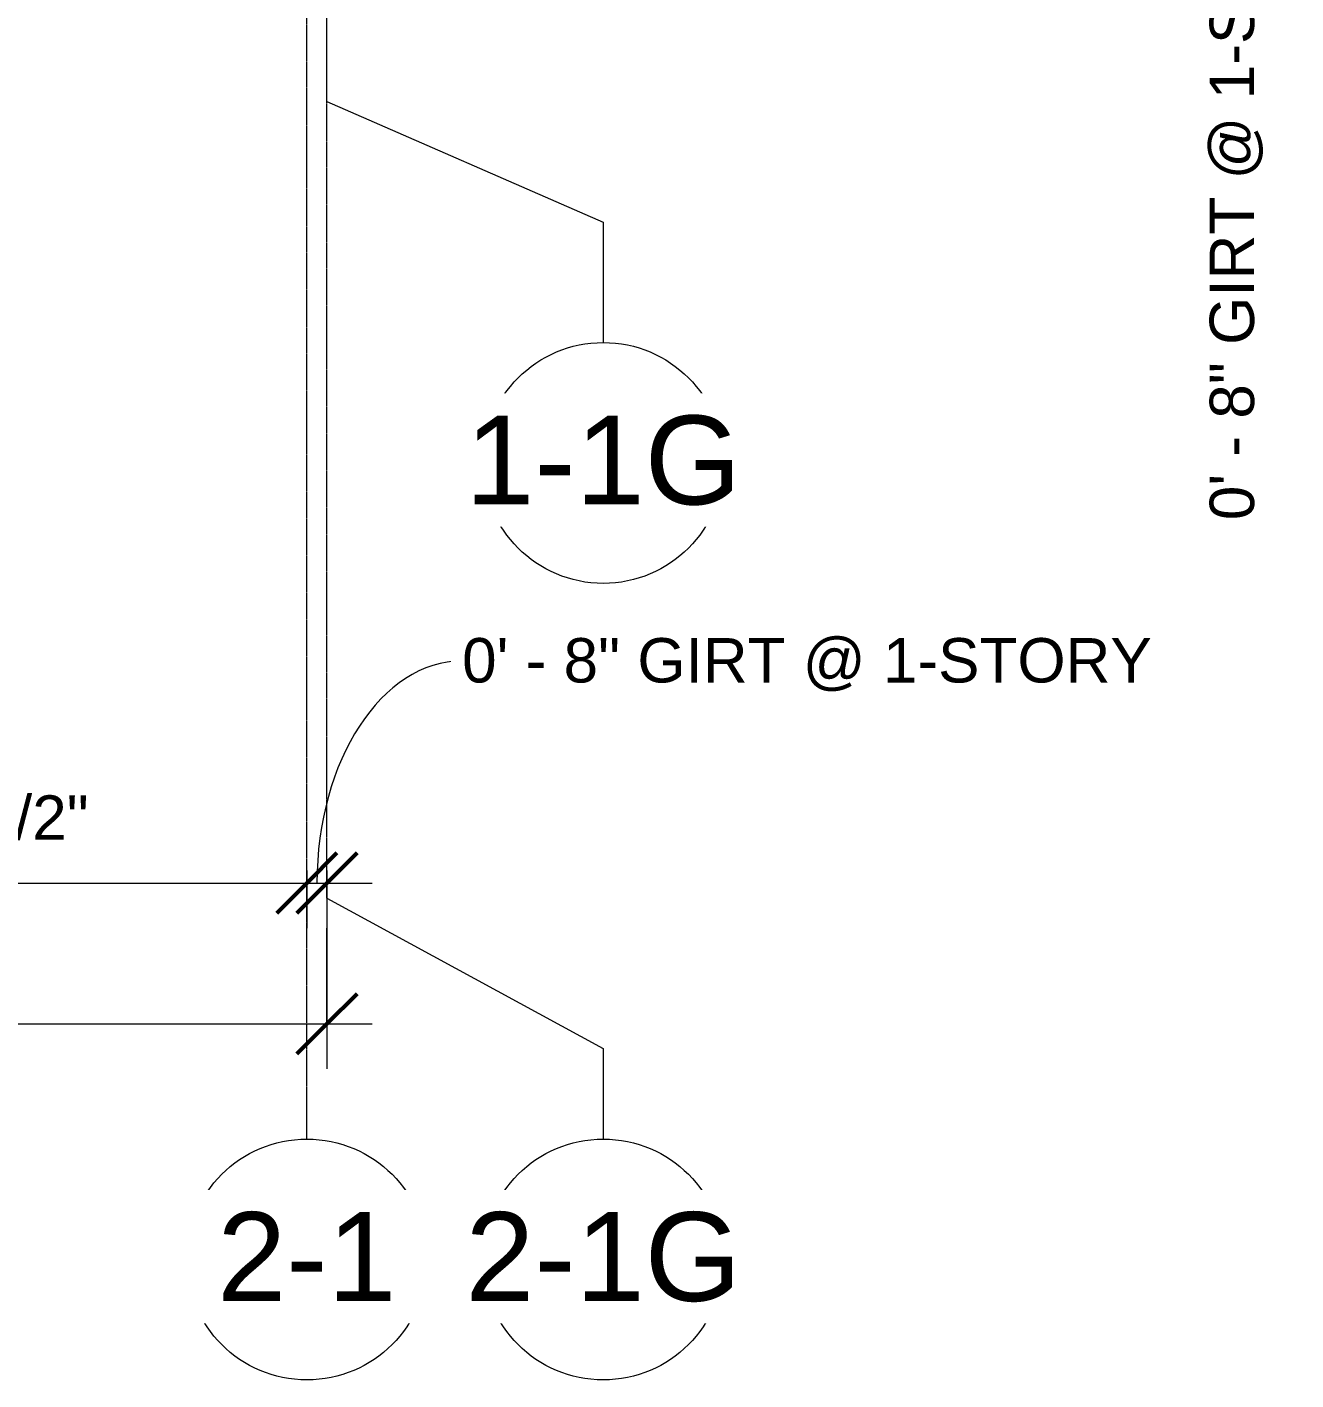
# Model space of a CAD drawing. Header units: inches. Extents: x 21341 to 27231, y -23509 to -20035.
# Drawn here: x 26162 to 26668, y -23509 to -22970 of the extents above; entities that cross this region are included whole.
import ezdxf

# ---------------------------------------------------------------- set-up
doc = ezdxf.new("R2010")
doc.units = ezdxf.units.IN
doc.header["$MEASUREMENT"] = 0
doc.linetypes.add('Grid Line 1_2_', pattern=[0.875, 0.5, -0.125, 0.125, -0.125])
for name, color, linetype, lineweight in [('A-ANNO-DIMS', 211, 'Continuous', 9), ('A-ANNO-DIMS-192', 211, 'Continuous', 9), ('S-GRID', 1, 'Continuous', 9), ('S-GRID-IDEN', 1, 'Continuous', 9)]:
    doc.layers.add(name, color=color, linetype=linetype, lineweight=lineweight)
doc.styles.add('Arial', font='arial.ttf', dxfattribs={"height": 35.407186})
doc.styles.add('Arial_1', font='arial.ttf', dxfattribs={"height": 17.703593})
doc.dimstyles.new('Linear_-_3_32__Arial', dxfattribs={"dimscale": 12, "dimtxt": 18, "dimasz": 2, "dimexe": 1.5, "dimexo": 1, "dimgap": 1, "dimtad": 1, "dimdec": 4, "dimrnd": 0.0625, "dimzin": 1, "dimdsep": 46, "dimlunit": 4, "dimtxsty": 'Arial_1', "dimblk1": 'OBLIQUE', "dimblk2": 'OBLIQUE', "dimsah": 1, "dimcen": 0.09, "dimdle": 1.5, "dimazin": 0, "dimtfac": 1, "dimtdec": 4, "dimtix": 1, "dimtmove": 1, "dimatfit": 3, "dimfxl": 1, "dimtvp": 1, "dimtfill": 1, "dimfrac": 2, "dimtolj": 1, "dimtzin": 0, "dimarcsym": 2})
doc.dimstyles.new('Linear_-_3_32__Arial_1', dxfattribs={"dimscale": 12, "dimtxt": 18, "dimasz": 2, "dimexe": 1.5, "dimexo": 1, "dimgap": 1, "dimtad": 1, "dimdec": 4, "dimrnd": 0.0625, "dimzin": 1, "dimdsep": 46, "dimlunit": 4, "dimtxsty": 'Arial_1', "dimblk1": 'OBLIQUE', "dimblk2": 'OBLIQUE', "dimsah": 1, "dimcen": 0.09, "dimdle": 1.5, "dimazin": 0, "dimtfac": 1, "dimtdec": 4, "dimtix": 1, "dimtmove": 0, "dimatfit": 3, "dimfxl": 1, "dimtvp": 1, "dimtfill": 1, "dimfrac": 2, "dimtolj": 1, "dimtzin": 0, "dimarcsym": 2})

# ---------------------------------------------------------------- blocks, each defined once
blk = doc.blocks.new('Grid - Grid Head - Circle-14747-First Floor Plan')
at = {"layer": 'S-GRID-IDEN'}
blk.add_circle((0, 0), 0.25, dxfattribs=at)
blk = doc.blocks.new('DIMBLOCK30-First Floor Plan')
at = {"layer": 'A-ANNO-DIMS-192', "lineweight": 50, "transparency": 16777216}
for p, q in [((25980.89, -23311.23), (25992.89, -23299.23)), ((26273.39, -23311.23), (26285.39, -23299.23)), ((25980.89, -23311.23), (25968.89, -23323.23)), ((26273.39, -23311.23), (26261.39, -23323.23))]:
    blk.add_line(p, q, dxfattribs=at)
at = {"layer": 'A-ANNO-DIMS-192', "transparency": 16777216}
for p, q in [((25980.89, -23306.26), (25980.89, -23329.23)), ((25980.89, -23311.23), (25980.89, -23306.26)), ((26273.39, -23306.26), (26273.39, -23329.23)), ((26273.39, -23311.23), (26273.39, -23306.26)), ((25980.89, -23311.23), (26273.39, -23311.23))]:
    blk.add_line(p, q, dxfattribs=at)
at = {"layer": 'A-ANNO-DIMS-192', "color": 0, "transparency": 16777216, "insert": (26068.43, -23276.27), "char_height": 17.7036, "width": 140.8985, "attachment_point": 1, "line_spacing_factor": 0.938532, "style": 'Arial_1', "bg_fill": 3, "box_fill_scale": 1.25, "bg_fill_color": 0, "bg_fill_transparency": 0}
blk.add_mtext('24\' - 4 1/2"', dxfattribs=at)
blk = doc.blocks.new('_Oblique')
at = {"color": 0, "linetype": 'ByBlock', "lineweight": -2}
blk.add_line((-0.5, -0.5), (0.5, 0.5), dxfattribs=at)
blk = doc.blocks.new('DIMBLOCK31-First Floor Plan')
at = {"layer": 'A-ANNO-DIMS-192', "lineweight": 50, "transparency": 16777216}
for p, q in [((26273.39, -23311.23), (26285.39, -23299.23)), ((26281.39, -23311.23), (26293.39, -23299.23)), ((26273.39, -23311.23), (26261.39, -23323.23)), ((26281.39, -23311.23), (26269.39, -23323.23))]:
    blk.add_line(p, q, dxfattribs=at)
at = {"layer": 'A-ANNO-DIMS-192', "transparency": 16777216}
for p, q in [((26273.39, -23306.26), (26273.39, -23329.23)), ((26273.39, -23311.23), (26273.39, -23306.26)), ((26281.39, -23306.26), (26281.39, -23329.23)), ((26281.39, -23311.23), (26281.39, -23306.26)), ((26273.39, -23311.23), (26299.39, -23311.23))]:
    blk.add_line(p, q, dxfattribs=at)
blk.add_ellipse((26335.27, -23311.23), major_axis=(0, 88.52), ratio=0.65382, start_param=0, end_param=1.570796, dxfattribs=at)
at = {"layer": 'A-ANNO-DIMS-192', "color": 0, "transparency": 16777216, "insert": (26335.27, -23213.59), "char_height": 17.7036, "width": 327.9877, "attachment_point": 1, "line_spacing_factor": 0.938532, "style": 'Arial_1', "bg_fill": 3, "box_fill_scale": 1.25, "bg_fill_color": 0, "bg_fill_transparency": 0}
blk.add_mtext('0\' - 8" GIRT @ 1-STORY', dxfattribs=at)
blk = doc.blocks.new('DIMBLOCK32-First Floor Plan')
at = {"layer": 'A-ANNO-DIMS-192', "lineweight": 50, "transparency": 16777216}
for p, q in [((26590.43, -22787.3), (26578.43, -22775.3)), ((26590.43, -22795.3), (26578.43, -22783.3)), ((26590.43, -22787.3), (26602.43, -22799.3)), ((26590.43, -22795.3), (26602.43, -22807.3))]:
    blk.add_line(p, q, dxfattribs=at)
at = {"layer": 'A-ANNO-DIMS-192', "transparency": 16777216}
for p, q in [((26585.46, -22787.3), (26608.43, -22787.3)), ((26590.43, -22787.3), (26585.46, -22787.3)), ((26590.43, -22813.3), (26590.43, -22787.3)), ((26585.46, -22795.3), (26608.43, -22795.3)), ((26590.43, -22795.3), (26585.46, -22795.3))]:
    blk.add_line(p, q, dxfattribs=at)
blk.add_ellipse((26590.43, -22893.28), major_axis=(0, 101.98), ratio=0.509699, start_param=4.712389, end_param=6.283185, dxfattribs=at)
at = {"layer": 'A-ANNO-DIMS-192', "color": 0, "transparency": 16777216, "insert": (26633.29, -23166.61), "char_height": 17.7036, "width": 327.9877, "attachment_point": 1, "rotation": 90, "line_spacing_factor": 0.938532, "style": 'Arial_1', "bg_fill": 3, "box_fill_scale": 1.25, "bg_fill_color": 0, "bg_fill_transparency": 0}
blk.add_mtext('0\' - 8" GIRT @ 1-STORY', dxfattribs=at)
blk = doc.blocks.new('DIMBLOCK43-First Floor Plan')
at = {"layer": 'A-ANNO-DIMS-192', "transparency": 16777216}
for p, q in [((22799.39, -23329.24), (22799.39, -23385.3)), ((22799.39, -23367.3), (22799.39, -23329.24)), ((26281.39, -23329.24), (26281.39, -23385.3)), ((26281.39, -23367.3), (26281.39, -23329.24)), ((22781.39, -23367.3), (26299.39, -23367.3))]:
    blk.add_line(p, q, dxfattribs=at)
at = {"layer": 'A-ANNO-DIMS-192', "lineweight": 50, "transparency": 16777216}
for p, q in [((22799.39, -23367.3), (22811.39, -23355.3)), ((26281.39, -23367.3), (26293.39, -23355.3)), ((22799.39, -23367.3), (22787.39, -23379.3)), ((26281.39, -23367.3), (26269.39, -23379.3))]:
    blk.add_line(p, q, dxfattribs=at)
at = {"layer": 'A-ANNO-DIMS-192', "color": 0, "transparency": 16777216, "insert": (24495.39, -23332.34), "char_height": 17.704, "width": 108, "attachment_point": 1, "line_spacing_factor": 0.938532, "style": 'Arial_1', "bg_fill": 3, "box_fill_scale": 1.25, "bg_fill_color": 0, "bg_fill_transparency": 0}
blk.add_mtext('290\' - 2"', dxfattribs=at)

msp = doc.modelspace()

# ---------------------------------------------------------------- linework, layer by layer
at = {"layer": 'S-GRID', "linetype": 'Grid Line 1_2_'}
for p, q in [((26281.39023, -22999.79981), (26281.39023, -20646.05281)), ((26281.39023, -23317.24119), (26281.39023, -20998.42781)), ((26273.39023, -23413.24119), (26273.39023, -22389.5762))]:
    msp.add_line(p, q, dxfattribs=at)
at = {"layer": 'S-GRID'}
for p, q in [((26281.39023, -22999.79981), (26391.54498, -23047.79981)), ((26391.54498, -23047.79981), (26391.54498, -23095.79981)), ((26281.39023, -23317.24119), (26391.54498, -23377.17211)), ((26391.54498, -23377.17211), (26391.54498, -23413.24119))]:
    msp.add_line(p, q, dxfattribs=at)

# ---------------------------------------------------------------- block references
at = {"layer": 'S-GRID-IDEN', "xscale": 191.9999999999999, "yscale": 191.9999999999999, "zscale": 191.9999999999999}
for p in [(26391.54498, -23143.79981), (26273.39023, -23461.24119), (26391.54498, -23461.24119)]:
    msp.add_blockref('Grid - Grid Head - Circle-14747-First Floor Plan', p, dxfattribs=at)

# ---------------------------------------------------------------- dimensions: what is measured, and where the dimension line sits
at = {"layer": 'A-ANNO-DIMS'}
dim = msp.add_linear_dim(base=(26590.42804, -22787.30281), p1=(26573.45748, -22795.30281), p2=(26573.45748, -22787.30281), angle=90, dimstyle='Linear_-_3_32__Arial', override={"dimpost": '<>GIRT @ 1-STORY', "dimfxl": 8}, dxfattribs=at)
dim.commit()
dim.dimension.update_dxf_attribs({"geometry": 'DIMBLOCK32-First Floor Plan', "text_midpoint": (26645.09053, -23002.61204), "dimtype": 160, "text_rotation": 90})

# ---------------------------------------------------------------- next in the draw order: texts
at = {"layer": 'S-GRID-IDEN', "char_height": 35.407186, "attachment_point": 2, "line_spacing_factor": 0.938532, "style": 'Arial', "bg_fill": 3, "box_fill_scale": 1.25, "bg_fill_color": 0, "bg_fill_transparency": 0}
for s, insert, width in [('1-1G', (26391.53575, -23124.92608), 130.896), ('2-1', (26273.381, -23442.36746), 85.104)]:
    msp.add_mtext(s, dxfattribs=dict(at, insert=insert, width=width))

# ---------------------------------------------------------------- next in the draw order: dimensions: what is measured, and where the dimension line sits
at = {"layer": 'A-ANNO-DIMS'}
dim = msp.add_linear_dim(base=(26273.39023, -23311.23099), p1=(25980.89023, -23294.26043), p2=(26273.39023, -23294.26043), dimstyle='Linear_-_3_32__Arial_1', override={"dimpost": '<>', "dimfxl": 292.5}, dxfattribs=at)
dim.commit()
dim.dimension.update_dxf_attribs({"geometry": 'DIMBLOCK30-First Floor Plan', "text_midpoint": (26127.14023, -23290.07729)})

# ---------------------------------------------------------------- next in the draw order: texts
at = {"layer": 'S-GRID-IDEN', "insert": (26391.53575, -23442.36746), "char_height": 35.407186, "width": 130.896, "attachment_point": 2, "line_spacing_factor": 0.938532, "style": 'Arial', "bg_fill": 3, "box_fill_scale": 1.25, "bg_fill_color": 0, "bg_fill_transparency": 0}
msp.add_mtext('2-1G', dxfattribs=at)

# ---------------------------------------------------------------- next in the draw order: dimensions: what is measured, and where the dimension line sits
at = {"layer": 'A-ANNO-DIMS'}
dim = msp.add_linear_dim(base=(26281.39023, -23311.23099), p1=(26273.39023, -23294.26043), p2=(26281.39023, -23294.26043), dimstyle='Linear_-_3_32__Arial', override={"dimpost": '<>GIRT @ 1-STORY', "dimfxl": 8}, dxfattribs=at)
dim.commit()
dim.dimension.update_dxf_attribs({"geometry": 'DIMBLOCK31-First Floor Plan', "text_midpoint": (26499.26297, -23225.39014), "dimtype": 160})

# ---------------------------------------------------------------- next in the draw order: dimensions: what is measured, and where the dimension line sits
dim = msp.add_linear_dim(base=(26281.39023, -23367.30155), p1=(22799.39023, -23317.24119), p2=(26281.39023, -23317.24119), dimstyle='Linear_-_3_32__Arial_1', override={"dimpost": '<>', "dimfxl": 3482}, dxfattribs=at)
dim.commit()
dim.dimension.update_dxf_attribs({"geometry": 'DIMBLOCK43-First Floor Plan', "text_midpoint": (24540.39023, -23346.26257)})

doc.saveas('drawing.dxf')
